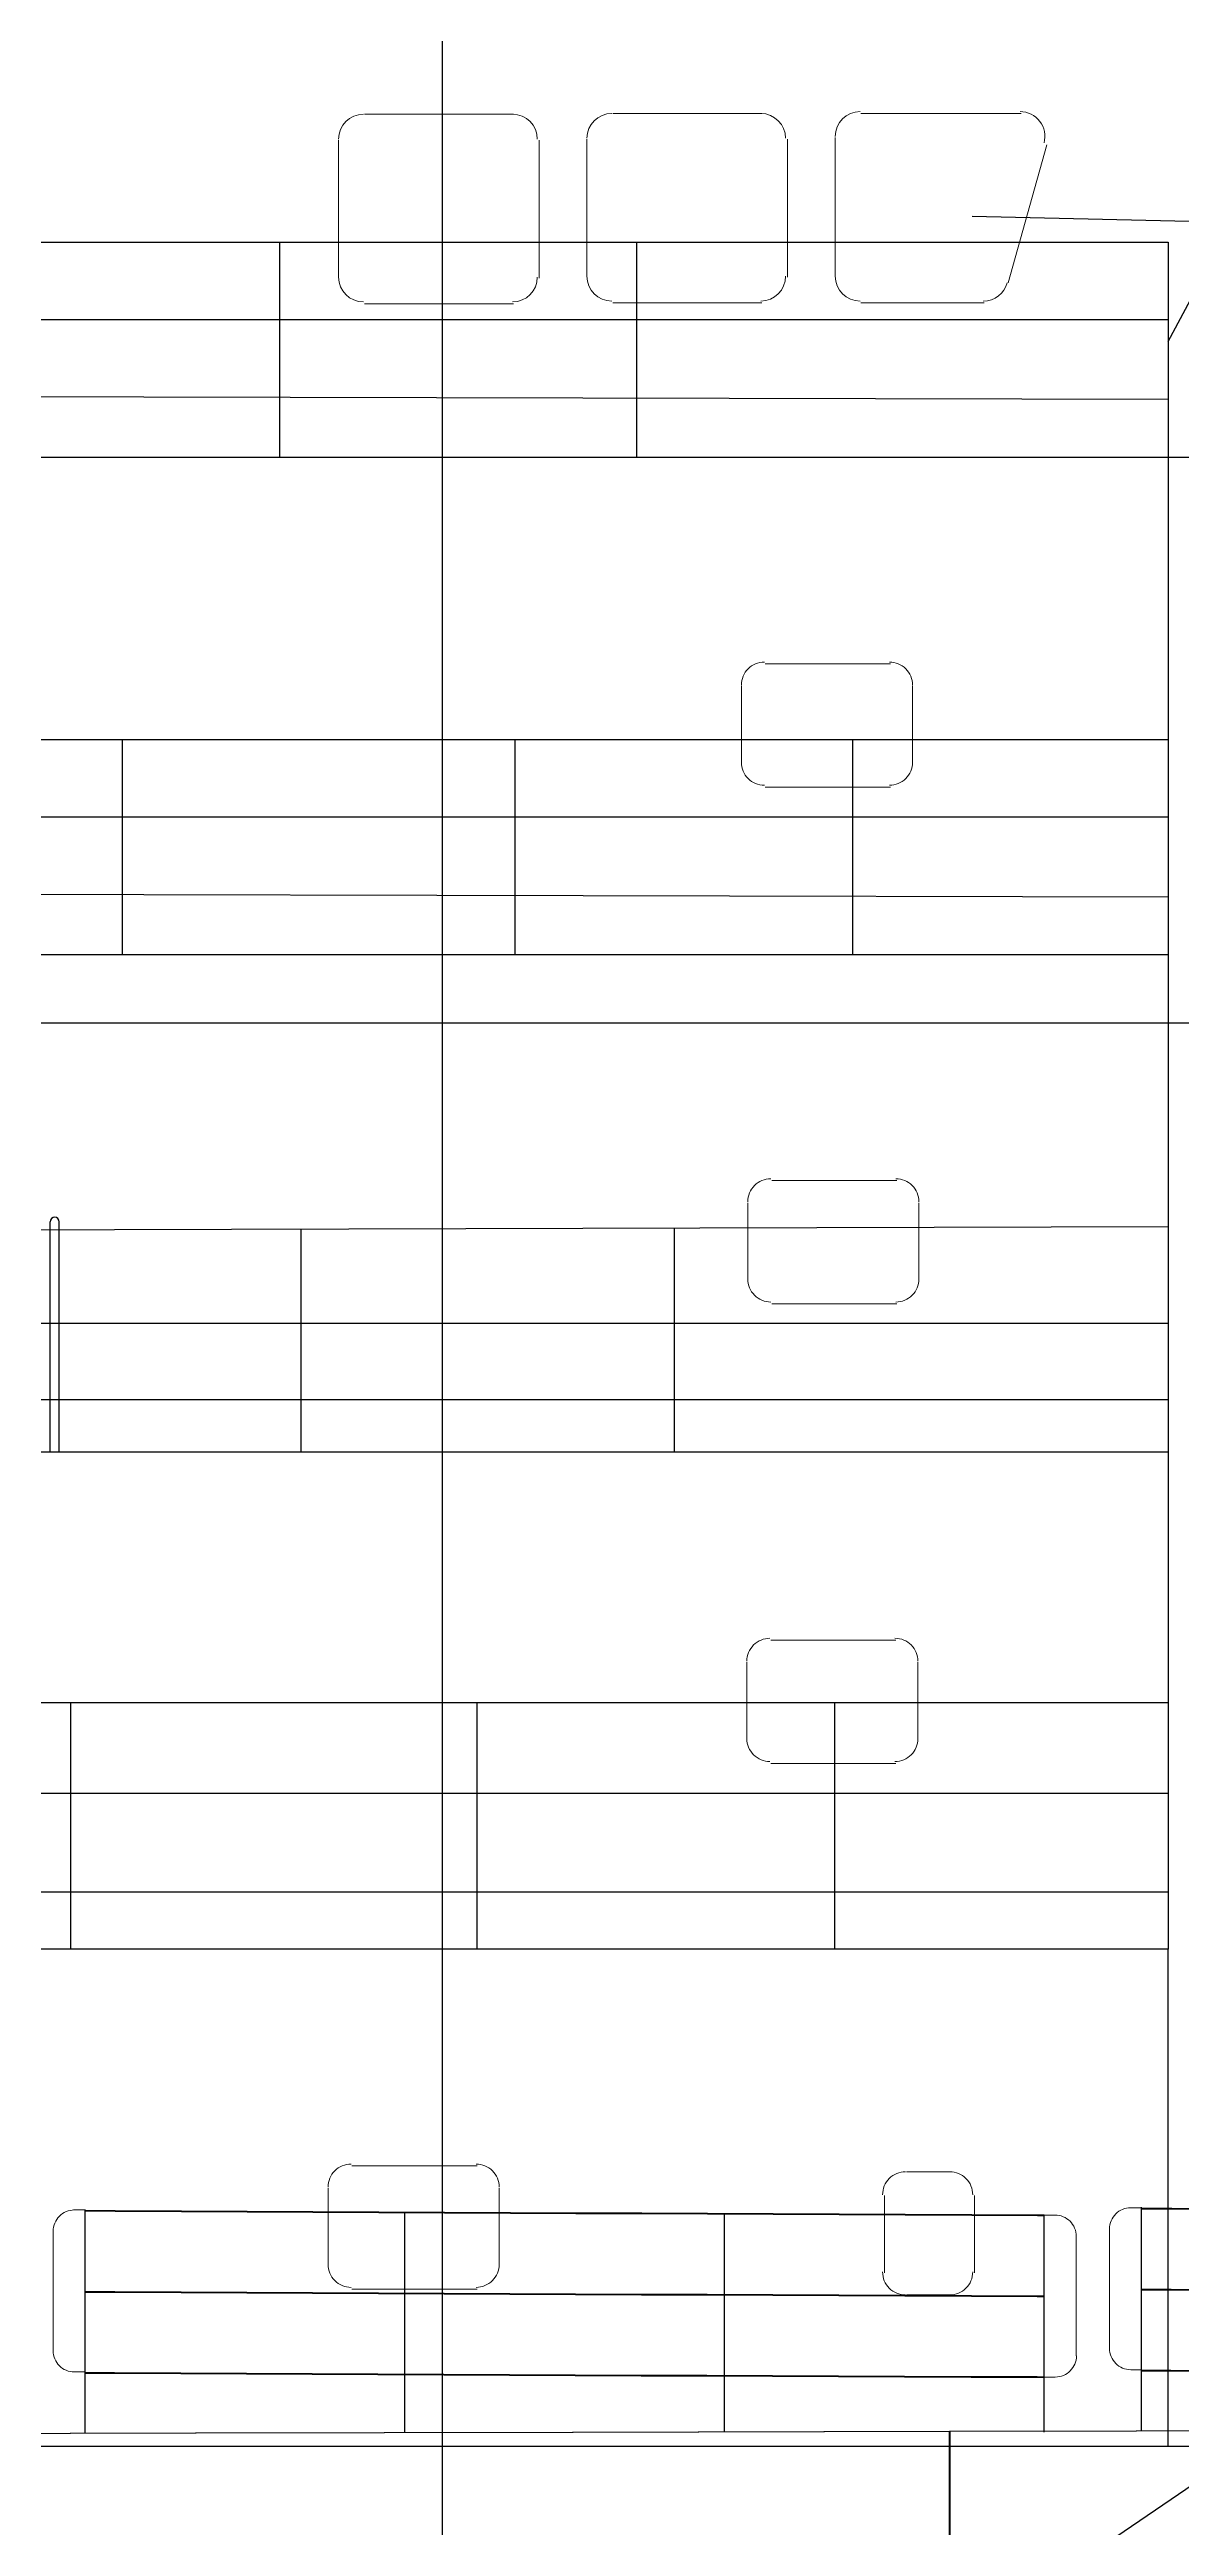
# Model space of a CAD drawing. Header units: millimetres. Extents: x -4 to 3776, y -4 to 4079.
# Drawn here: x 280.3 to 308.7, y 494.5 to 556.7 of the extents above; entities that cross this region are included whole.
import ezdxf
from ezdxf import colors
from ezdxf.entities.mleader import LeaderData, LeaderLine
from ezdxf.math import Vec2, Vec3

# ---------------------------------------------------------------- set-up
doc = ezdxf.new("R2010")
doc.units = ezdxf.units.MM
doc.linetypes.add('CENTERX2', pattern=[4, 2.5, -0.5, 0.5, -0.5])
doc.linetypes.add('PHANTOM2', pattern=[1.25, 0.625, -0.125, 0.125, -0.125, 0.125, -0.125])
for name, color, linetype in [('Back', 3, 'Continuous'), ('BK_kedu', 255, 'Continuous'), ('EDGE', 7, 'Continuous'), ('ER', 7, 'Continuous'), ('FURN', 4, 'Continuous'), ('HOLD3', 7, 'Continuous'), ('PDF_0', 7, 'Continuous'), ('PDF_0_CONTOUR', 7, 'Continuous'), ('PDF_1', 7, 'Continuous')]:
    doc.layers.add(name, color=color, linetype=linetype)
doc.layers.add('MODIFY_O_3', color=6, linetype='PHANTOM2', lineweight=13)
doc.layers.add('边界线', color=1, linetype='Continuous', lineweight=40)
doc.layers.add('Sheet$GRID', color=254, linetype='Continuous', true_color=0xbebebe)
doc.styles.get("Standard").update_dxf_attribs({"font": 'arial.ttf'})

# ---------------------------------------------------------------- blocks, each defined once
blk = doc.blocks.new('A$C44150CBE')
at = {"color": 3}
for p, q in [((379, 0), (379, 1079)), ((379, 0), (379, 1079)), ((421, 0), (421, 1079)), ((421, 0), (421, 1079))]:
    blk.add_line(p, q, dxfattribs=at)
blk.add_arc((400, 1079), 21.1, 0, 180, dxfattribs=at)
blk.add_arc((400, 1079), 21.1, 0, 180, dxfattribs=at)
blk = doc.blocks.new('A$C51D069F2')
at = {"color": 6, "linetype": 'CENTERX2', "ltscale": 1000}
for p, q in [((0, 0), (-54, 0)), ((-150, -660), (-150, -100)), ((-50, -760), (0, -760))]:
    blk.add_line(p, q, dxfattribs=at)
for centre, start, end in [((-50, -100), 90, 180), ((-50, -660), 180, 270)]:
    blk.add_arc(centre, 100, start, end, dxfattribs=at)
blk = doc.blocks.new('A$C61F7774A')
at = {"color": 6, "linetype": 'CENTERX2', "ltscale": 1000}
for p, q in [((0, 0), (50, 0)), ((150, -660), (150, -90)), ((0, -760), (51, -760))]:
    blk.add_line(p, q, dxfattribs=at)
for centre, start, end in [((50, -100), 0, 90), ((51, -660), 270, 0)]:
    blk.add_arc(centre, 100, start, end, dxfattribs=at)
blk = doc.blocks.new('langan')
at = {"layer": 'FURN', "color": 6}
for p, q in [((4353.535, 3931.094), (4353.535, 3936.719)), ((4361.571, 3931.117), (4361.571, 3936.658)), ((4369.606, 3931.117), (4369.606, 3936.61)), ((4377.642, 3931.117), (4377.642, 3936.576))]:
    blk.add_line(p, q, dxfattribs=at)
at = {"layer": '边界线', "color": 6}
for points in [[(4353.535, 3936.686), (4354.294, 3936.682), (4355.959, 3936.673), (4357.609, 3936.665), (4359.258, 3936.657), (4360.915, 3936.649), (4362.569, 3936.641), (4364.223, 3936.633), (4365.872, 3936.626), (4367.526, 3936.619), (4369.179, 3936.611), (4370.83, 3936.604), (4372.487, 3936.597), (4374.145, 3936.59), (4375.817, 3936.583), (4377.474, 3936.577), (4377.642, 3936.576)], [(4353.535, 3934.65), (4354.284, 3934.646), (4355.949, 3934.638), (4357.6, 3934.63), (4359.248, 3934.622), (4360.905, 3934.614), (4362.559, 3934.606), (4364.213, 3934.598), (4365.863, 3934.59), (4367.517, 3934.583), (4369.17, 3934.576), (4370.821, 3934.569), (4372.479, 3934.562), (4374.137, 3934.555), (4375.809, 3934.548), (4377.466, 3934.541), (4377.642, 3934.541)], [(4353.535, 3932.614), (4354.274, 3932.611), (4355.939, 3932.602), (4357.59, 3932.594), (4359.238, 3932.586), (4360.895, 3932.578), (4362.549, 3932.57), (4364.204, 3932.562), (4365.854, 3932.554), (4367.509, 3932.547), (4369.161, 3932.54), (4370.813, 3932.533), (4372.47, 3932.526), (4374.128, 3932.519), (4375.8, 3932.512), (4377.459, 3932.506), (4377.642, 3932.505)]]:
    blk.add_lwpolyline(points, dxfattribs=at)
at = {"layer": 'MODIFY_O_3', "color": 7, "linetype": 'ByBlock', "xscale": 0.005357140577806774, "yscale": 0.005357140577806774, "zscale": 0.005357140577806774}
for name, p in [('A$C51D069F2', (4353.535, 3936.703)), ('A$C61F7774A', (4377.642, 3936.576))]:
    blk.add_blockref(name, p, dxfattribs=at)

msp = doc.modelspace()

# ---------------------------------------------------------------- linework, layer by layer
at = {"color": 4, "lineweight": 25}
for p, q in [((308.372, 549.36), (313.49, 558.96)), ((303.447, 552.51), (696.278, 543.67)), ((223.552, 551.858), (308.372, 551.858)), ((286.038, 551.858), (286.038, 546.46)), ((295.007, 551.858), (295.007, 546.46)), ((308.372, 551.858), (308.372, 546.46)), ((223.552, 549.92), (308.372, 549.92)), ((308.372, 549.36), (308.372, 546.46)), ((223.552, 548.105), (308.372, 547.91)), ((229.372, 546.46), (308.372, 546.46)), ((308.372, 546.46), (308.372, 533.96)), ((308.372, 546.46), (313.49, 546.46)), ((223.571, 539.358), (308.391, 539.358)), ((282.083, 539.358), (282.083, 533.96)), ((291.949, 539.358), (291.949, 533.96)), ((300.439, 539.358), (300.439, 533.96)), ((223.571, 537.42), (308.391, 537.42)), ((223.571, 535.605), (308.391, 535.41)), ((219.372, 533.96), (308.372, 533.96)), ((308.372, 533.96), (308.372, 521.46)), ((196.312, 526.795), (308.372, 527.121)), ((286.577, 527.057), (286.577, 521.46)), ((295.955, 527.085), (295.955, 521.46)), ((196.312, 524.689), (308.372, 524.689)), ((196.312, 522.777), (308.372, 522.777)), ((219.372, 521.46), (308.372, 521.46)), ((308.372, 521.46), (308.372, 508.96)), ((184.95, 515.158), (308.372, 515.158)), ((280.784, 515.158), (280.784, 508.96)), ((290.997, 515.158), (290.997, 508.96)), ((299.986, 515.158), (299.986, 508.96)), ((184.95, 512.88), (308.372, 512.88)), ((184.95, 510.402), (308.372, 510.402)), ((308.372, 508.96), (184.372, 508.96)), ((308.372, 496.46), (308.372, 508.96))]:
    msp.add_line(p, q, dxfattribs=at)
at = {"layer": 'EDGE', "color": 29}
for points in [[(236.721, 496.694), (246.126, 496.718), (255.551, 496.741), (264.996, 496.762), (274.456, 496.782), (283.926, 496.802), (293.4, 496.822), (302.872, 496.843)], [(236.721, 496.694), (246.126, 496.718), (255.551, 496.741), (264.996, 496.762), (274.456, 496.782), (283.926, 496.802), (293.4, 496.822), (302.872, 496.843)], [(236.736, 496.694), (246.142, 496.718), (255.566, 496.741), (265.011, 496.762), (274.471, 496.782), (283.941, 496.802), (293.415, 496.822), (302.888, 496.843)], [(236.736, 496.694), (246.142, 496.718), (255.566, 496.741), (265.011, 496.762), (274.471, 496.782), (283.941, 496.802), (293.415, 496.822), (302.888, 496.843)], [(302.872, 496.844), (312.247, 496.864), (321.621, 496.885), (330.994, 496.905), (340.368, 496.925), (349.743, 496.946), (359.111, 496.966), (368.394, 496.985), (377.463, 497.004), (386.191, 497.02), (394.448, 497.034), (402.107, 497.045), (409.077, 497.052), (415.326, 497.058), (420.827, 497.062), (425.552, 497.068), (429.475, 497.076)], [(302.872, 496.844), (312.247, 496.864), (321.621, 496.885), (330.994, 496.905), (340.368, 496.925), (349.743, 496.946), (359.111, 496.966), (368.394, 496.985), (377.463, 497.004), (386.191, 497.02), (394.448, 497.034), (402.107, 497.045), (409.077, 497.052), (415.326, 497.058), (420.827, 497.062), (425.552, 497.068), (429.475, 497.076)], [(302.872, 493.562), (302.872, 496.844)], [(302.872, 493.562), (302.872, 496.844)], [(302.872, 493.561), (302.872, 496.843)], [(302.872, 493.561), (302.872, 496.843)], [(302.888, 496.844), (312.262, 496.864), (321.636, 496.885), (331.01, 496.905), (340.384, 496.925), (349.758, 496.946), (359.126, 496.966), (368.409, 496.985), (377.479, 497.004), (386.206, 497.02), (394.463, 497.034), (402.122, 497.045), (409.092, 497.052), (415.341, 497.058), (420.842, 497.062), (425.568, 497.068), (429.49, 497.076)], [(302.888, 496.844), (312.262, 496.864), (321.636, 496.885), (331.01, 496.905), (340.384, 496.925), (349.758, 496.946), (359.126, 496.966), (368.409, 496.985), (377.479, 497.004), (386.206, 497.02), (394.463, 497.034), (402.122, 497.045), (409.092, 497.052), (415.341, 497.058), (420.842, 497.062), (425.568, 497.068), (429.49, 497.076)], [(302.888, 493.562), (302.888, 496.844)], [(302.888, 493.562), (302.888, 496.844)], [(302.888, 493.561), (302.888, 496.843)], [(302.888, 493.561), (302.888, 496.843)]]:
    msp.add_lwpolyline(points, dxfattribs=at)
at = {"layer": 'ER', "color": 51}
msp.add_line((236.888, 446.46), (310.388, 496.46), dxfattribs=at)
for points in [[(308.372, 496.46), (307.12, 496.46), (303.449, 496.46), (297.609, 496.46), (289.997, 496.46), (281.134, 496.46), (271.622, 496.46), (262.111, 496.46), (253.247, 496.46), (245.636, 496.46), (239.796, 496.46), (236.125, 496.46), (234.872, 496.46)], [(308.372, 496.46), (307.12, 496.46), (303.449, 496.46), (297.609, 496.46), (289.997, 496.46), (281.134, 496.46), (271.622, 496.46), (262.111, 496.46), (253.247, 496.46), (245.636, 496.46), (239.796, 496.46), (236.125, 496.46), (234.872, 496.46)], [(310.388, 496.46), (309.135, 496.46), (305.464, 496.46), (299.624, 496.46), (292.013, 496.46), (283.149, 496.46), (273.638, 496.46), (264.126, 496.46), (255.263, 496.46), (247.651, 496.46), (241.811, 496.46), (238.14, 496.46), (236.888, 496.46)], [(310.388, 496.46), (309.135, 496.46), (305.464, 496.46), (299.624, 496.46), (292.013, 496.46), (283.149, 496.46), (273.638, 496.46), (264.126, 496.46), (255.263, 496.46), (247.651, 496.46), (241.811, 496.46), (238.14, 496.46), (236.888, 496.46)]]:
    msp.add_lwpolyline(points, dxfattribs=at)
at = {"layer": 'HOLD3', "color": 4}
msp.add_lwpolyline([(446.372, 496.46), (444.021, 496.46), (437.128, 496.46), (426.163, 496.46), (411.872, 496.46), (395.231, 496.46), (377.372, 496.46), (359.514, 496.46), (342.872, 496.46), (328.582, 496.46), (317.617, 496.46), (310.723, 496.46), (308.372, 496.46)], dxfattribs=at)
msp.add_lwpolyline([(446.372, 496.46), (444.021, 496.46), (437.128, 496.46), (426.163, 496.46), (411.872, 496.46), (395.231, 496.46), (377.372, 496.46), (359.514, 496.46), (342.872, 496.46), (328.582, 496.46), (317.617, 496.46), (310.723, 496.46), (308.372, 496.46)], dxfattribs=at)
at = {"layer": 'PDF_0', "lineweight": 0}
for points in [[(304.672, 555.094), (300.65, 555.094)], [(300.002, 554.493), (300.002, 550.979)], [(304.349, 550.84), (305.32, 554.308)], [(300.65, 550.331), (303.748, 550.331)], [(298.245, 541.26), (301.389, 541.26)], [(297.644, 538.764), (297.644, 540.706)], [(301.944, 540.706), (301.944, 538.764)], [(301.389, 538.162), (298.245, 538.162)], [(298.407, 528.274), (301.551, 528.274)], [(297.806, 525.778), (297.806, 527.72)], [(302.106, 527.72), (302.106, 525.778)], [(301.551, 525.176), (298.407, 525.176)], [(298.384, 516.727), (301.528, 516.727)], [(297.783, 514.23), (297.783, 516.172)], [(302.083, 516.172), (302.083, 514.23)], [(301.528, 513.629), (298.384, 513.629)], [(287.858, 503.511), (291.002, 503.511)], [(287.257, 501.014), (287.257, 502.956)], [(291.557, 502.956), (291.557, 501.014)], [(291.002, 500.413), (287.858, 500.413)]]:
    msp.add_lwpolyline(points, dxfattribs=at)
for centre, radius, start, end in [((300.627, 554.516), 0.624, 90.00024, 179.99976), ((304.649, 554.516), 0.624, 345.00329, 89.99992), ((300.627, 551.002), 0.624, 180.00024, 269.99976), ((303.725, 551.002), 0.624, 269.99995, 345.00393), ((298.222, 540.729), 0.578, 89.99976, 180.00024), ((301.366, 540.729), 0.578, 359.99976, 90.00024), ((298.222, 538.787), 0.578, 179.99976, 270.00024), ((301.366, 538.787), 0.578, 269.99976, 0.00024), ((298.384, 527.743), 0.578, 89.99976, 180.00024), ((301.528, 527.743), 0.578, 359.99976, 90.00024), ((298.384, 525.801), 0.578, 179.99976, 270.00024), ((301.528, 525.801), 0.578, 269.99976, 0.00024), ((298.36, 516.195), 0.578, 89.99976, 180.00024), ((301.505, 516.195), 0.578, 359.99976, 90.00024), ((298.36, 514.253), 0.578, 179.99976, 270.00024), ((301.505, 514.253), 0.578, 269.99976, 0.00024), ((287.835, 502.98), 0.578, 89.99976, 180.00024), ((290.979, 502.98), 0.578, 359.99976, 90.00024), ((287.835, 501.038), 0.578, 179.99976, 270.00024), ((290.979, 501.038), 0.578, 269.99976, 0.00024)]:
    msp.add_arc(centre, radius, start, end, dxfattribs=at)
at = {"layer": 'PDF_0_CONTOUR', "lineweight": 0}
for points in [[(291.915, 555.074), (288.17, 555.074)], [(298.155, 555.094), (294.41, 555.094)], [(287.522, 554.426), (287.522, 550.958)], [(292.562, 550.958), (292.562, 554.426)], [(293.762, 554.447), (293.762, 550.979)], [(298.802, 550.979), (298.802, 554.447)], [(288.17, 550.311), (291.915, 550.311)], [(294.41, 550.331), (298.155, 550.331)]]:
    msp.add_lwpolyline(points, dxfattribs=at)
for centre, start, end in [((288.147, 554.449), 90.00024, 179.99976), ((291.892, 554.449), 0.00024, 89.99976), ((294.387, 554.47), 90.00024, 179.99976), ((298.132, 554.47), 0.00024, 89.99976), ((288.147, 550.982), 180.00024, 269.99976), ((291.892, 550.982), 270.00024, 359.99976), ((294.387, 551.002), 180.00024, 269.99976), ((298.132, 551.002), 270.00024, 359.99976)]:
    msp.add_arc(centre, 0.624, start, end, dxfattribs=at)
at = {"layer": 'PDF_1', "lineweight": 0}
for points in [[(302.904, 503.366), (301.794, 503.366)], [(301.239, 502.765), (301.239, 500.823)], [(303.505, 500.823), (303.505, 502.765)], [(301.794, 500.268), (302.904, 500.268)]]:
    msp.add_lwpolyline(points, dxfattribs=at)
for centre, start, end in [((301.771, 502.788), 89.99976, 180.00024), ((302.881, 502.788), 359.99976, 90.00024), ((301.771, 500.846), 179.99976, 270.00024), ((302.881, 500.846), 269.99976, 0.00024)]:
    msp.add_arc(centre, 0.578, start, end, dxfattribs=at)
at = {"layer": 'Sheet$GRID'}
for points in [[(290.124, 608.276), (290.124, 0.013)], [(0.007, 532.243), (870.358, 532.243)]]:
    msp.add_lwpolyline(points, dxfattribs=at)

# ---------------------------------------------------------------- block references
at = {"color": 4, "lineweight": 25}
for p in [(-4072.384, -3434.299), (-4045.835, -3434.241)]:
    msp.add_blockref('langan', p, dxfattribs=at)
at = {"layer": 'Back', "ltscale": 2, "xscale": 0.005357140577806774, "yscale": 0.005357140577806774, "zscale": 0.005357140577806774}
msp.add_blockref('A$C44150CBE', (278.246, 521.46), dxfattribs=at)

# ---------------------------------------------------------------- leaders
at = {"layer": 'BK_kedu'}
ml = msp.add_multileader_mtext('Standard', dxfattribs=at)
ml.set_content('', color=256)
ml.set_leader_properties()
ml.build(insert=Vec2(0, 0))
ml.multileader.update_dxf_attribs({"text_right_attachment_type": 6, "dogleg_length": 0.36, "arrow_head_size": 0.18})
ctx = ml.context
ctx.base_point, ctx.char_height, ctx.arrow_head_size, ctx.landing_gap_size, ctx.plane_origin = Vec3(3775.999, 4079.328), 0.18, 0.18, 0.09, Vec3(3774.639, 4079.328)
ctx.right_attachment = 6
notes = []
notes.append((ctx, [(0, (0, 0, 0), (0, 0), (1, 0), 1, [])]))
ctx.mtext.insert, ctx.mtext.flow_direction = Vec3(3776.089, 4079.418), 5
for ctx, leaders in notes:
    for number, flags, end, landing, length, lines in leaders:
        leader = LeaderData()
        leader.index, (leader.has_last_leader_line, leader.has_dogleg_vector, leader.attachment_direction) = number, flags
        leader.last_leader_point, leader.dogleg_vector, leader.dogleg_length = Vec3(end), Vec3(landing), length
        for number, points, colour, breaks in lines:
            line = LeaderLine()
            line.index, line.vertices, line.color, line.breaks = number, Vec3.list(points), colors.encode_raw_color(colour), breaks
            leader.lines.append(line)
        ctx.leaders.append(leader)

doc.saveas('drawing.dxf')
